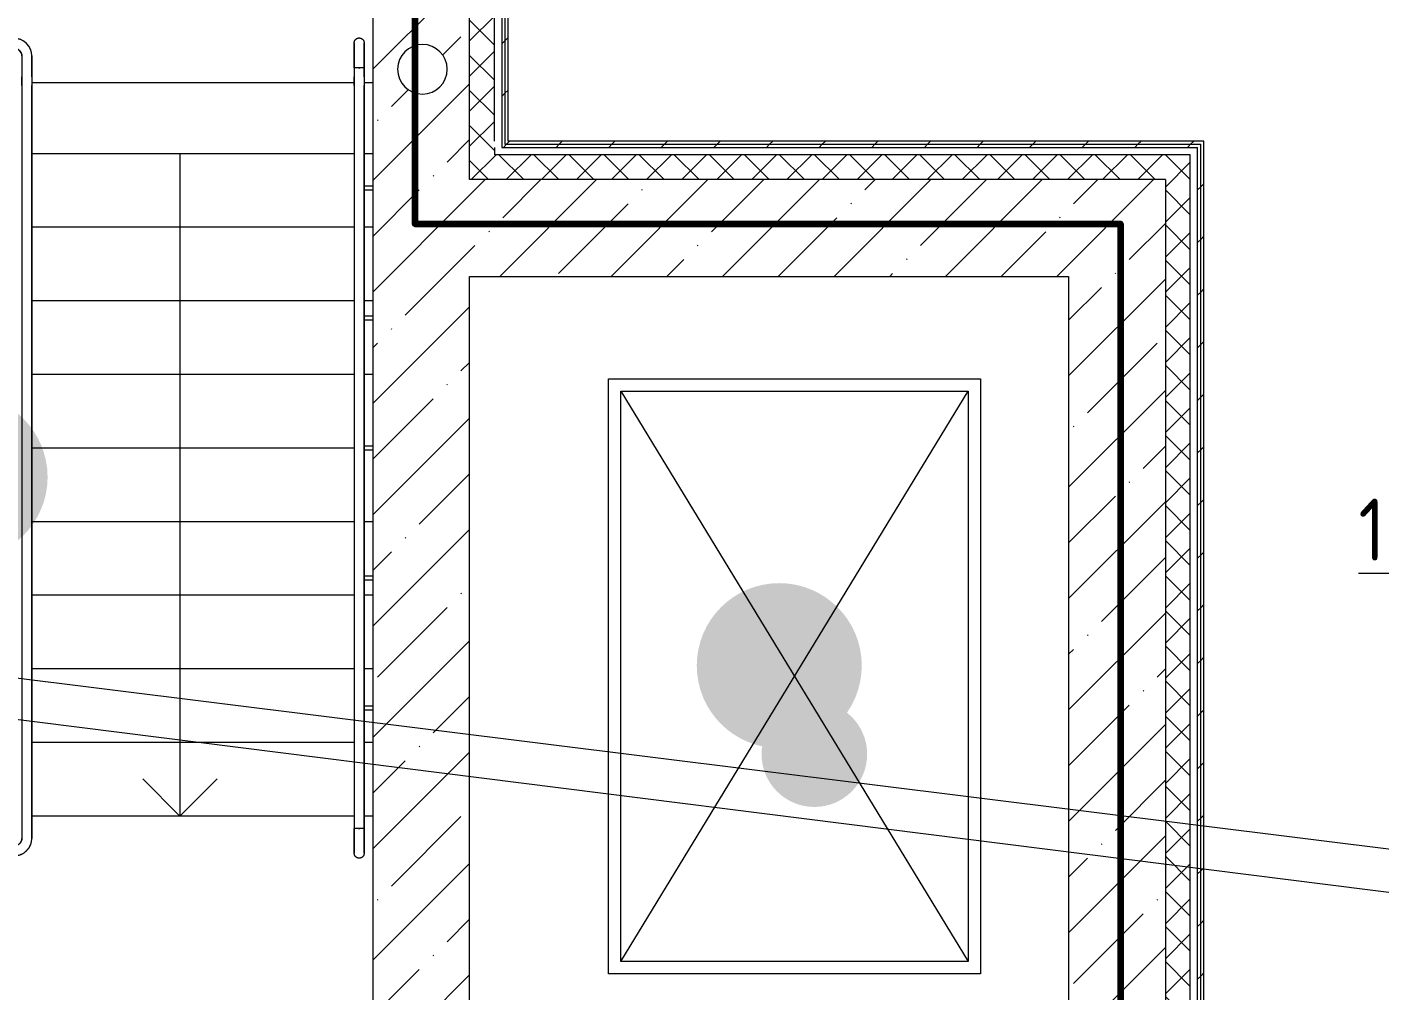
# Model space of a CAD drawing. Header units: millimetres. Extents: x -515342 to 330399, y -224905 to 507333.
# Drawn here: x -323396 to -317942, y 385963 to 389850 of the extents above; entities that cross this region are included whole.
import ezdxf

# ---------------------------------------------------------------- set-up
doc = ezdxf.new("R2010")
doc.units = ezdxf.units.MM
for name, color, linetype, lineweight in [('Лестницы', 7, 'Continuous', 0), ('Линии', 7, 'Continuous', 0), ('Марки помещений', 7, 'Continuous', 0), ('Ограждение', 7, 'Continuous', 0), ('Ответы', 4, 'Continuous', 0), ('Стены внутренние', 7, 'Continuous', 0), ('Стены наружные', 7, 'Continuous', 0), ('Стены несущие', 7, 'Continuous', 0), ('Стены отделка', 7, 'Continuous', 0), ('Стены штриховка', 7, 'Continuous', 0), ('Стрелки вверх', 7, 'Continuous', 0), ('экспертиза ДУ', 1, 'Continuous', 0), ('экспертиза условные обозначения', 1, 'Continuous', 0)]:
    doc.layers.add(name, color=color, linetype=linetype, lineweight=lineweight)
doc.styles.add('GOST Common_1', font='', dxfattribs={"width": 0.9, "height": 250})
doc.styles.get('GOST Common_1').set_extended_font_data('GOST Common')
pattern_1 = [(45, (-374461.9, 375834.5), (-224.5064, 224.5064), []), (45, (-374237.38, 375834.5), (-224.5064, 224.5064), [396.875, -79.375, 3.353, -76.022])]
pattern_2 = [(45, (-374461.89, 375834.49), (-70.71068, 70.71068), []), (135, (-374461.89, 375834.49), (-70.71068, -70.71068), [])]
pattern_3 = [(45, (-374461.89, 375834.49), (-106.066, 106.066), [])]

# ---------------------------------------------------------------- blocks, each defined once
blk = doc.blocks.new('Тип перил - Перила_Внутренний_-9190435-О_АР_П_4__10_050_План 4 этажа')
at = {"layer": 'Ограждение'}
for p, q in [((52385, 13851.2), (52385, 13814.2)), ((52402.7, 13851.2), (52407.3, 13851.2)), ((52425, 13814.2), (52425, 13851.2)), ((52385, 13780.2), (52385, 10835.8)), ((52425, 10835.8), (52425, 13780.2)), ((52385, 10821.2), (52385, 10784.2)), ((52425, 10784.2), (52425, 10821.2)), ((52407.3, 10784.2), (52402.7, 10784.2))]:
    blk.add_line(p, q, dxfattribs=at)
at = {"layer": 'Ограждение', "flags": 128}
for points in [[(52385, 13780.2), (52385, 13782.6), (52385, 13785.1), (52385, 13787.7), (52385, 13790.3), (52385, 13793), (52385, 13795.7), (52385, 13798.4), (52385, 13801.1), (52385, 13803.9), (52385, 13806.7), (52385, 13809.4), (52385, 13812.2), (52385, 13814.2)], [(52425, 13814.2), (52425, 13811.4), (52425, 13808.6), (52425, 13805.8), (52425, 13803.1), (52425, 13800.3), (52425, 13797.6), (52425, 13794.9), (52425, 13792.2), (52425, 13789.6), (52425, 13787), (52425, 13784.4), (52425, 13781.9), (52425, 13780.2)], [(52385, 10835.8), (52385, 10834.8), (52385, 10833.7), (52385, 10832.6), (52385, 10831.5), (52385, 10830.4), (52385, 10829.2), (52385, 10828), (52385, 10826.9), (52385, 10825.7), (52385, 10824.5), (52385, 10823.3), (52385, 10822.1), (52385, 10821.2)], [(52425, 10821.2), (52425, 10822.4), (52425, 10823.6), (52425, 10824.8), (52425, 10826), (52425, 10827.2), (52425, 10828.4), (52425, 10829.5), (52425, 10830.7), (52425, 10831.8), (52425, 10832.9), (52425, 10834), (52425, 10835.1), (52425, 10835.8)]]:
    blk.add_lwpolyline(points, dxfattribs=at)
blk = doc.blocks.new('Тип перил - АР_Ограждение_Ограничение_Дуга D40_расстояние между поручнями 200-140673-О_АР_П_4__10_050_План 4 этажа')
at = {"layer": 'Ограждение'}
for p, q in [((0, 0), (0, 2.3)), ((0, -2.3), (0, 0))]:
    blk.add_line(p, q, dxfattribs=at)
at = {"layer": 'Ограждение', "flags": 128}
for points in [[(0, 20), (4, 20), (8, 20), (12, 20), (15.9, 20), (19.9, 20), (23.8, 20), (27.6, 20), (31.5, 20), (35.2, 20), (38.9, 20), (42.6, 20), (46.2, 20), (49.7, 20), (53.1, 20), (56.5, 20), (59.7, 20), (62.9, 20), (65.9, 20), (68.9, 20), (71.7, 20), (74.5, 20), (77.1, 20), (79.6, 20), (81.9, 20), (84.1, 20), (86.2, 20), (88.2, 20), (90, 20), (91.7, 20), (93.2, 20), (94.6, 20), (95.8, 20), (96.9, 20), (97.8, 20), (98.5, 20), (99.1, 20), (99.6, 20), (99.9, 20), (100, 20), (100, 20)], [(100, 20), (99.9, 20), (99.7, 20), (99.3, 20), (98.7, 20), (98, 20), (97.1, 20), (96.1, 20), (94.9, 20), (93.6, 20), (92.1, 20), (90.5, 20), (88.7, 20), (86.8, 20), (84.7, 20), (82.5, 20), (80.2, 20), (77.8, 20), (75.2, 20), (72.5, 20), (69.7, 20), (66.7, 20), (63.7, 20), (60.6, 20), (57.4, 20), (54, 20), (50.6, 20), (47.1, 20), (43.6, 20), (39.9, 20), (36.2, 20), (32.5, 20), (28.7, 20), (24.8, 20), (20.9, 20), (17, 20), (13, 20), (9.1, 20), (5.1, 20), (1.1, 20), (0, 20)], [(100, 20), (100.8, 20), (101.6, 19.9), (102.4, 19.9), (103.2, 19.7), (104, 19.6), (104.8, 19.4), (105.5, 19.2), (106.3, 19), (107, 18.7), (107.8, 18.4), (108.5, 18.1), (109.2, 17.7), (109.9, 17.4), (110.6, 16.9), (111.3, 16.5), (111.9, 16), (112.6, 15.6), (113.2, 15), (113.8, 14.5), (114.3, 13.9), (114.9, 13.3), (115.4, 12.7), (115.9, 12.1), (116.4, 11.5), (116.8, 10.8), (117.2, 10.1), (117.6, 9.4), (118, 8.7), (118.3, 8), (118.6, 7.2), (118.9, 6.5), (119.2, 5.7), (119.4, 5), (119.6, 4.2), (119.7, 3.4), (119.8, 2.6), (119.9, 1.8), (120, 1), (120, 0.2), (120, 0)], [(0, -20), (4, -20), (8, -20), (12, -20), (15.9, -20), (19.9, -20), (23.8, -20), (27.6, -20), (31.5, -20), (35.2, -20), (38.9, -20), (42.6, -20), (46.2, -20), (49.7, -20), (53.1, -20), (56.5, -20), (59.7, -20), (62.9, -20), (65.9, -20), (68.9, -20), (71.7, -20), (74.5, -20), (77.1, -20), (79.6, -20), (81.9, -20), (84.1, -20), (86.2, -20), (88.2, -20), (90, -20), (91.7, -20), (93.2, -20), (94.6, -20), (95.8, -20), (96.9, -20), (97.8, -20), (98.5, -20), (99.1, -20), (99.6, -20), (99.9, -20), (100, -20), (100, -20)], [(100, -20), (99.9, -20), (99.7, -20), (99.3, -20), (98.7, -20), (98, -20), (97.1, -20), (96.1, -20), (94.9, -20), (93.6, -20), (92.1, -20), (90.5, -20), (88.7, -20), (86.8, -20), (84.7, -20), (82.5, -20), (80.2, -20), (77.8, -20), (75.2, -20), (72.5, -20), (69.7, -20), (66.7, -20), (63.7, -20), (60.6, -20), (57.4, -20), (54, -20), (50.6, -20), (47.1, -20), (43.6, -20), (39.9, -20), (36.2, -20), (32.5, -20), (28.7, -20), (24.8, -20), (20.9, -20), (17, -20), (13, -20), (9.1, -20), (5.1, -20), (1.1, -20), (0, -20)], [(120, 0), (120, -0.8), (119.9, -1.6), (119.9, -2.4), (119.7, -3.2), (119.6, -4), (119.4, -4.8), (119.2, -5.5), (119, -6.3), (118.7, -7), (118.4, -7.8), (118.1, -8.5), (117.7, -9.2), (117.4, -9.9), (116.9, -10.6), (116.5, -11.3), (116, -11.9), (115.6, -12.6), (115, -13.2), (114.5, -13.8), (113.9, -14.3), (113.3, -14.9), (112.7, -15.4), (112.1, -15.9), (111.5, -16.4), (110.8, -16.8), (110.1, -17.2), (109.4, -17.6), (108.7, -18), (108, -18.3), (107.2, -18.6), (106.5, -18.9), (105.7, -19.2), (105, -19.4), (104.2, -19.6), (103.4, -19.7), (102.6, -19.8), (101.8, -19.9), (101, -20), (100.2, -20), (100, -20)]]:
    blk.add_lwpolyline(points, dxfattribs=at)
blk = doc.blocks.new('Тип перил - Перила_Внутренний_-V25-О_АР_П_4__10_050_План 4 этажа')
at = {"layer": 'Ограждение'}
for p, q in [((52425, 13851.2), (52385, 13851.2)), ((52385, 13851.2), (52385, 13814.2)), ((52385, 13814.2), (52385, 13789.9)), ((52425, 13851.2), (52425, 13814.2)), ((52425, 13814.2), (52425, 13789.9)), ((52385, 13789.9), (52385, 10845.6)), ((52425, 13789.9), (52425, 10845.6)), ((52385, 10845.6), (52385, 10821.2)), ((52385, 10821.2), (52385, 10784.2)), ((52425, 10845.6), (52425, 10821.2)), ((52425, 10821.2), (52425, 10784.2)), ((52425, 10784.2), (52385, 10784.2))]:
    blk.add_line(p, q, dxfattribs=at)
blk = doc.blocks.new('Элемент ограждения_Опора Г-образная - АР_Ограждение_Опора_D15 высота60 консоль80-139754-О_АР_П_4__10_050_План 4 этажа')
at = {"layer": 'Ограждение'}
for p, q in [((-7.5, 55), (-7.5, 20)), ((7.5, 20), (7.5, 55))]:
    blk.add_line(p, q, dxfattribs=at)
blk = doc.blocks.new('Тип перил - Перила_Внутренний_-10123028-О_АР_П_4__10_050_План 4 этажа')
at = {"layer": 'Ограждение'}
for p, q in [((50905.5, 13969.2), (50875.4, 13969.2)), ((51015, 13969.2), (50905.5, 13969.2)), ((50875.4, 13946.9), (50875.4, 13951.6)), ((50875.4, 13929.2), (50905.5, 13929.2)), ((50905.5, 13929.2), (51015, 13929.2)), ((51045, 13899.2), (51045, 13814.2)), ((51085, 13814.2), (51085, 13899.2)), ((51045, 13780.2), (51045, 10835.8)), ((51085, 10835.8), (51085, 13780.2)), ((51045, 10821.2), (51045, 10744.2)), ((51085, 10744.2), (51085, 10821.2)), ((51015, 10714.2), (49260, 10714.2)), ((49260, 10674.2), (51015, 10674.2))]:
    blk.add_line(p, q, dxfattribs=at)
at = {"layer": 'Ограждение', "flags": 128}
for points in [[(51085, 13899.2), (51084.9, 13902), (51084.8, 13904.8), (51084.5, 13907.6), (51084.1, 13910.4), (51083.6, 13913.1), (51083, 13915.9), (51082.3, 13918.6), (51081.4, 13921.2), (51080.5, 13923.9), (51079.5, 13926.5), (51078.3, 13929), (51077.1, 13931.5), (51075.7, 13934), (51074.3, 13936.4), (51072.8, 13938.7), (51071.1, 13941), (51069.4, 13943.2), (51067.6, 13945.4), (51065.7, 13947.4), (51063.8, 13949.4), (51061.7, 13951.3), (51059.6, 13953.2), (51057.4, 13954.9), (51055.1, 13956.6), (51052.8, 13958.1), (51050.4, 13959.6), (51048, 13961), (51045.5, 13962.2), (51043, 13963.4), (51040.4, 13964.5), (51037.7, 13965.4), (51035.1, 13966.3), (51032.4, 13967), (51029.6, 13967.7), (51026.9, 13968.2), (51024.1, 13968.6), (51021.3, 13968.9), (51018.6, 13969.1), (51015.8, 13969.2), (51015, 13969.2)], [(51015, 13929.2), (51016.2, 13929.2), (51017.4, 13929.1), (51018.6, 13929), (51019.8, 13928.8), (51021, 13928.6), (51022.1, 13928.4), (51023.3, 13928.1), (51024.4, 13927.7), (51025.6, 13927.3), (51026.7, 13926.9), (51027.8, 13926.4), (51028.9, 13925.8), (51029.9, 13925.3), (51030.9, 13924.6), (51031.9, 13924), (51032.9, 13923.3), (51033.9, 13922.5), (51034.8, 13921.8), (51035.7, 13921), (51036.5, 13920.1), (51037.3, 13919.2), (51038.1, 13918.3), (51038.9, 13917.4), (51039.6, 13916.4), (51040.2, 13915.4), (51040.9, 13914.4), (51041.5, 13913.4), (51042, 13912.3), (51042.5, 13911.2), (51043, 13910.1), (51043.4, 13909), (51043.7, 13907.8), (51044.1, 13906.7), (51044.3, 13905.5), (51044.6, 13904.3), (51044.7, 13903.1), (51044.9, 13901.9), (51045, 13900.7), (51045, 13899.5), (51045, 13899.2)], [(51045, 13780.2), (51045, 13782.6), (51045, 13785.1), (51045, 13787.7), (51045, 13790.3), (51045, 13793), (51045, 13795.7), (51045, 13798.4), (51045, 13801.1), (51045, 13803.9), (51045, 13806.7), (51045, 13809.4), (51045, 13812.2), (51045, 13814.2)], [(51085, 13814.2), (51085, 13811.4), (51085, 13808.6), (51085, 13805.8), (51085, 13803.1), (51085, 13800.3), (51085, 13797.6), (51085, 13794.9), (51085, 13792.2), (51085, 13789.6), (51085, 13787), (51085, 13784.4), (51085, 13781.9), (51085, 13780.2)], [(51045, 10835.8), (51045, 10834.8), (51045, 10833.7), (51045, 10832.6), (51045, 10831.5), (51045, 10830.4), (51045, 10829.2), (51045, 10828), (51045, 10826.9), (51045, 10825.7), (51045, 10824.5), (51045, 10823.3), (51045, 10822.1), (51045, 10821.2)], [(51085, 10821.2), (51085, 10822.4), (51085, 10823.6), (51085, 10824.8), (51085, 10826), (51085, 10827.2), (51085, 10828.4), (51085, 10829.5), (51085, 10830.7), (51085, 10831.8), (51085, 10832.9), (51085, 10834), (51085, 10835.1), (51085, 10835.8)], [(51015, 10674.2), (51017.8, 10674.3), (51020.6, 10674.5), (51023.4, 10674.7), (51026.2, 10675.1), (51028.9, 10675.6), (51031.6, 10676.2), (51034.3, 10677), (51037, 10677.8), (51039.7, 10678.7), (51042.3, 10679.8), (51044.8, 10680.9), (51047.3, 10682.1), (51049.8, 10683.5), (51052.2, 10684.9), (51054.5, 10686.5), (51056.8, 10688.1), (51059, 10689.8), (51061.2, 10691.6), (51063.2, 10693.5), (51065.2, 10695.5), (51067.1, 10697.5), (51069, 10699.6), (51070.7, 10701.8), (51072.3, 10704.1), (51073.9, 10706.4), (51075.4, 10708.8), (51076.7, 10711.2), (51078, 10713.7), (51079.2, 10716.3), (51080.2, 10718.9), (51081.2, 10721.5), (51082.1, 10724.2), (51082.8, 10726.9), (51083.5, 10729.6), (51084, 10732.3), (51084.4, 10735.1), (51084.7, 10737.9), (51084.9, 10740.7), (51085, 10743.5), (51085, 10744.2)], [(51045, 10744.2), (51045, 10743), (51044.9, 10741.8), (51044.8, 10740.6), (51044.6, 10739.5), (51044.4, 10738.3), (51044.1, 10737.1), (51043.8, 10735.9), (51043.5, 10734.8), (51043.1, 10733.7), (51042.6, 10732.6), (51042.1, 10731.5), (51041.6, 10730.4), (51041, 10729.3), (51040.4, 10728.3), (51039.8, 10727.3), (51039.1, 10726.3), (51038.3, 10725.4), (51037.6, 10724.5), (51036.7, 10723.6), (51035.9, 10722.7), (51035, 10721.9), (51034.1, 10721.1), (51033.2, 10720.4), (51032.2, 10719.7), (51031.2, 10719), (51030.2, 10718.4), (51029.1, 10717.8), (51028.1, 10717.2), (51027, 10716.7), (51025.9, 10716.3), (51024.7, 10715.9), (51023.6, 10715.5), (51022.4, 10715.2), (51021.3, 10714.9), (51020.1, 10714.7), (51018.9, 10714.5), (51017.7, 10714.4), (51016.5, 10714.3), (51015.3, 10714.2), (51015, 10714.2)]]:
    blk.add_lwpolyline(points, dxfattribs=at)
blk = doc.blocks.new('Тип перил - Перила_Внутренний_-V98-О_АР_П_4__10_050_План 4 этажа')
at = {"layer": 'Ограждение'}
for p, q in [((50875.4, 13969.2), (50875.4, 13929.2)), ((50875.4, 13969.2), (51015, 13969.2)), ((50875.4, 13929.2), (51015, 13929.2)), ((51045, 13899.2), (51045, 13814.2)), ((51085, 13899.2), (51085, 13814.2)), ((51045, 13814.2), (51045, 13789.9)), ((51085, 13814.2), (51085, 13789.9)), ((51045, 13789.9), (51045, 10845.6)), ((51085, 13789.9), (51085, 10845.6)), ((51045, 10845.6), (51045, 10821.2)), ((51045, 10821.2), (51045, 10744.2)), ((51085, 10845.6), (51085, 10821.2)), ((51085, 10821.2), (51085, 10744.2)), ((51015, 10714.2), (49260, 10714.2)), ((51015, 10674.2), (49260, 10674.2))]:
    blk.add_line(p, q, dxfattribs=at)
for centre, radius, start, end in [((51015, 13899.2), 70, 0, 90), ((51015, 13899.2), 30, 0, 90), ((51015, 10744.2), 30, 270, 0), ((51015, 10744.2), 70, 270, 0)]:
    blk.add_arc(centre, radius, start, end, dxfattribs=at)

msp = doc.modelspace()

# ---------------------------------------------------------------- hatches: boundary and pattern name
at = {"layer": 'Стены внутренние'}
h = msp.add_hatch(dxfattribs=at)
h.set_pattern_fill('FP_1', color=256, style=0, pattern_type=2)
h.set_pattern_definition(pattern_1)
h.paths.add_polyline_path([(-322001.8897, 385619.4886), (-321611.8897, 385619.4886), (-321611.8897, 391239.4886), (-322001.8897, 391239.4886), (-322001.8897, 385930.8574)])
h.paths.add_polyline_path([(-321819.2545, 389581.0078), (-321851.8897, 389592.886), (-321878.4942, 389615.2098), (-321895.859, 389645.2865), (-321901.8897, 389679.4886), (-321895.859, 389713.6906), (-321878.4942, 389743.7673), (-321851.8897, 389766.0911), (-321819.2545, 389777.9693), (-321784.5249, 389777.9693), (-321751.8897, 389766.0911), (-321725.2853, 389743.7673), (-321707.9205, 389713.6906), (-321701.8897, 389679.4886), (-321707.9205, 389645.2865), (-321725.2853, 389615.2098), (-321751.8897, 389592.886), (-321784.5249, 389581.0078)])
h.paths.add_polyline_path([(-321819.2545, 389981.0078), (-321851.8897, 389992.886), (-321878.4942, 390015.2098), (-321895.859, 390045.2865), (-321901.8897, 390079.4886), (-321895.859, 390113.6906), (-321878.4942, 390143.7673), (-321851.8897, 390166.0911), (-321819.2545, 390177.9693), (-321784.5249, 390177.9693), (-321751.8897, 390166.0911), (-321725.2853, 390143.7673), (-321707.9205, 390113.6906), (-321701.8897, 390079.4886), (-321707.9205, 390045.2865), (-321725.2853, 390015.2098), (-321751.8897, 389992.886), (-321784.5249, 389981.0078)])
h.paths.add_polyline_path([(-321819.2545, 390341.0078), (-321851.8897, 390352.886), (-321878.4942, 390375.2098), (-321895.859, 390405.2865), (-321901.8897, 390439.4886), (-321895.859, 390473.6906), (-321878.4942, 390503.7673), (-321851.8897, 390526.0911), (-321819.2545, 390537.9693), (-321784.5249, 390537.9693), (-321751.8897, 390526.0911), (-321725.2853, 390503.7673), (-321707.9205, 390473.6906), (-321701.8897, 390439.4886), (-321707.9205, 390405.2865), (-321725.2853, 390375.2098), (-321751.8897, 390352.886), (-321784.5249, 390341.0078)])
h.paths.add_polyline_path([(-321784.5249, 390721.0078), (-321819.2545, 390721.0078), (-321851.8897, 390732.886), (-321878.4942, 390755.2098), (-321895.859, 390785.2865), (-321901.8897, 390819.4886), (-321895.859, 390853.6906), (-321878.4942, 390883.7673), (-321851.8897, 390906.0911), (-321819.2545, 390917.9693), (-321784.5249, 390917.9693), (-321751.8897, 390906.0911), (-321725.2853, 390883.7673), (-321707.9205, 390853.6906), (-321701.8897, 390819.4886), (-321707.9205, 390785.2865), (-321725.2853, 390755.2098), (-321751.8897, 390732.886)])
h = msp.add_hatch(dxfattribs=at)
h.set_pattern_fill('FP_6', color=256, style=0, pattern_type=2)
h.set_pattern_definition(pattern_3)
h.paths.add_polyline_path([(-321469.3897, 389376.9886), (-321469.3897, 391239.4886), (-321481.8897, 391239.4886), (-321481.8897, 389376.9886)])
h = msp.add_hatch(dxfattribs=at)
h.set_pattern_fill('FP_6', color=256, style=0, pattern_type=2)
h.set_pattern_definition(pattern_3)
h.paths.add_polyline_path([(-321469.3897, 389389.4886), (-321456.8897, 389389.4886), (-321456.8897, 391239.4886), (-321469.3897, 391239.4886), (-321469.3897, 389504.0902)])
h = msp.add_hatch(dxfattribs=at)
h.set_pattern_fill('FP_6', color=256, style=0, pattern_type=2)
h.set_pattern_definition(pattern_3)
h.paths.add_polyline_path([(-319360.47, 389364.4886), (-318664.3897, 389364.4886), (-318664.3897, 389376.9886), (-321481.8897, 389376.9886), (-321481.8897, 389364.4886), (-320382.2669, 389364.4886)])
h = msp.add_hatch(dxfattribs=at)
h.set_pattern_fill('FP_6', color=256, style=0, pattern_type=2)
h.set_pattern_definition(pattern_3)
h.paths.add_polyline_path([(-318651.8897, 389376.9886), (-318651.8897, 389389.4886), (-321469.3897, 389389.4886), (-321469.3897, 389376.9886), (-318664.3897, 389376.9886)])
h = msp.add_hatch(dxfattribs=at)
h.set_pattern_fill('FP_6', color=256, style=0, pattern_type=2)
h.set_pattern_definition(pattern_3)
h.paths.add_polyline_path([(-318676.8897, 385229.4886), (-318664.3897, 385229.4886), (-318664.3897, 389364.4886), (-318676.8897, 389364.4886), (-318676.8897, 385930.8574)])
h = msp.add_hatch(dxfattribs=at)
h.set_pattern_fill('FP_6', color=256, style=0, pattern_type=2)
h.set_pattern_definition(pattern_3)
h.paths.add_polyline_path([(-318664.3897, 385229.4886), (-318651.8897, 385229.4886), (-318651.8897, 389376.9886), (-318664.3897, 389376.9886), (-318664.3897, 385930.8574)])
h = msp.add_hatch(dxfattribs=at)
h.set_pattern_fill('FP_1', color=256, style=0, pattern_type=2)
h.set_pattern_definition(pattern_1)
h.paths.add_polyline_path([(-318849.5716, 388844.4886), (-318806.8897, 388844.4886), (-318806.8897, 389234.4886), (-321611.8897, 389234.4886), (-321611.8897, 388844.4886), (-319196.8897, 388844.4886)])
h = msp.add_hatch(dxfattribs=at)
h.set_pattern_fill('FP_1', color=256, style=0, pattern_type=2)
h.set_pattern_definition(pattern_1)
h.paths.add_polyline_path([(-318849.5716, 384839.4886), (-318806.8897, 384839.4886), (-318806.8897, 388844.4886), (-319196.8897, 388844.4886), (-319196.8897, 384839.4886)])
at = {"layer": 'Стены наружные'}
h = msp.add_hatch(dxfattribs=at)
h.set_pattern_fill('FP_2', color=256, style=0, pattern_type=2)
h.set_pattern_definition(pattern_2)
h.paths.add_polyline_path([(-321511.8897, 389334.4886), (-321511.8897, 391239.4886), (-321611.8897, 391239.4886), (-321611.8897, 389334.4886)])
h = msp.add_hatch(dxfattribs=at)
h.set_pattern_fill('FP_2', color=256, style=0, pattern_type=2)
h.set_pattern_definition(pattern_2)
h.paths.add_polyline_path([(-318806.8897, 389234.4886), (-318806.8897, 389334.4886), (-321611.8897, 389334.4886), (-321611.8897, 389234.4886), (-318849.5716, 389234.4886)])
h = msp.add_hatch(dxfattribs=at)
h.set_pattern_fill('FP_2', color=256, style=0, pattern_type=2)
h.set_pattern_definition(pattern_2)
h.paths.add_polyline_path([(-318806.8897, 385229.4886), (-318706.8897, 385229.4886), (-318706.8897, 389334.4886), (-318806.8897, 389334.4886), (-318806.8897, 385930.8574)])
at = {"layer": 'экспертиза ДУ', "lineweight": 0}
h = msp.add_hatch(color=5, dxfattribs=at)
edge = h.paths.add_edge_path()
edge.add_arc((-323645.4984, 388035.3273), 332.544, 0, 360)
h = msp.add_hatch(color=5, dxfattribs=at)
edge = h.paths.add_edge_path()
edge.add_arc((-320363.4047, 387275.1767), 332.544, 0, 360)
at = {"layer": 'экспертиза условные обозначения', "lineweight": 0}
h = msp.add_hatch(color=4, dxfattribs=at)
edge = h.paths.add_edge_path()
edge.add_arc((-320221.9262, 386918.1361), 212.8282, 0, 360)

# ---------------------------------------------------------------- linework, layer by layer
at = {"layer": 'Лестницы'}
for p, q in [((-323376.8897, 389625.724), (-322076.8897, 389625.724)), ((-322036.8897, 389625.724), (-322001.8897, 389625.724)), ((-322076.8897, 389339.024), (-323376.8897, 389339.024)), ((-322076.8897, 389339.024), (-323376.8897, 389339.024)), ((-322001.8897, 389339.024), (-322036.8897, 389339.024)), ((-322001.8897, 389339.024), (-322036.8897, 389339.024)), ((-322076.8897, 389042.324), (-323376.8897, 389042.324)), ((-322076.8897, 389042.324), (-323376.8897, 389042.324)), ((-322001.8897, 389042.324), (-322036.8897, 389042.324)), ((-322001.8897, 389042.324), (-322036.8897, 389042.324)), ((-322076.8897, 388745.624), (-323376.8897, 388745.624)), ((-322076.8897, 388745.624), (-323376.8897, 388745.624)), ((-322001.8897, 388745.624), (-322036.8897, 388745.624)), ((-322001.8897, 388745.624), (-322036.8897, 388745.624)), ((-322076.8897, 388448.924), (-323376.8897, 388448.924)), ((-322076.8897, 388448.924), (-323376.8897, 388448.924)), ((-322001.8897, 388448.924), (-322036.8897, 388448.924)), ((-322001.8897, 388448.924), (-322036.8897, 388448.924)), ((-322076.8897, 388152.224), (-323376.8897, 388152.224)), ((-322076.8897, 388152.224), (-323376.8897, 388152.224)), ((-322076.8897, 387855.524), (-323376.8897, 387855.524)), ((-322076.8897, 387855.524), (-323376.8897, 387855.524)), ((-322001.8897, 387855.524), (-322036.8897, 387855.524)), ((-322001.8897, 387855.524), (-322036.8897, 387855.524)), ((-322076.8897, 387558.824), (-323376.8897, 387558.824)), ((-322076.8897, 387558.824), (-323376.8897, 387558.824)), ((-322001.8897, 387558.824), (-322036.8897, 387558.824)), ((-322001.8897, 387558.824), (-322036.8897, 387558.824)), ((-322076.8897, 387262.124), (-323376.8897, 387262.124)), ((-322076.8897, 387262.124), (-323376.8897, 387262.124)), ((-322001.8897, 387262.124), (-322036.8897, 387262.124)), ((-322001.8897, 387262.124), (-322036.8897, 387262.124)), ((-322076.8897, 386965.424), (-323376.8897, 386965.424)), ((-322076.8897, 386965.424), (-323376.8897, 386965.424)), ((-322001.8897, 386965.424), (-322036.8897, 386965.424)), ((-322001.8897, 386965.424), (-322036.8897, 386965.424)), ((-322076.353, 386668.724), (-323377.4264, 386668.724)), ((-322076.353, 386668.724), (-323377.4264, 386668.724)), ((-322001.8897, 386668.724), (-322037.4264, 386668.724)), ((-322001.8897, 386668.724), (-322037.4264, 386668.724))]:
    msp.add_line(p, q, dxfattribs=at)
at = {"layer": 'Линии'}
for p, q in [((-321051.8897, 388431.9886), (-319551.8897, 388431.9886)), ((-321051.8897, 386031.9886), (-321051.8897, 388431.9886)), ((-319551.8897, 388431.9886), (-319551.8897, 386031.9886)), ((-321001.8897, 388381.9886), (-319601.8897, 388381.9886)), ((-321001.8897, 386081.9886), (-321001.8897, 388381.9886)), ((-321001.8897, 388381.9886), (-319601.8897, 386081.9886)), ((-321001.8897, 386081.9886), (-319601.8897, 388381.9886)), ((-319601.8897, 388381.9886), (-319601.8897, 386081.9886)), ((-319601.8897, 386081.9886), (-321001.8897, 386081.9886)), ((-319551.8897, 386031.9886), (-321051.8897, 386031.9886))]:
    msp.add_line(p, q, dxfattribs=at)
at = {"layer": 'Ответы', "lineweight": 90}
msp.add_lwpolyline([(-321832.8181, 393012.5899), (-321832.8181, 389056.6897), (-318987.8507, 389056.6897), (-318987.8507, 385041.0379), (-318163.1312, 385041.0379), (-318163.1312, 377290.5252)], dxfattribs=at)
at = {"layer": 'Стены несущие'}
for p, q in [((-322001.8897, 391239.4886), (-322001.8897, 385229.4886)), ((-321611.8897, 389234.4886), (-321611.8897, 391239.4886)), ((-318806.8897, 389234.4886), (-321611.8897, 389234.4886)), ((-318806.8897, 389234.4886), (-318806.8897, 385229.4886)), ((-321611.8897, 385619.4886), (-321611.8897, 388844.4886)), ((-321611.8897, 388844.4886), (-319196.8897, 388844.4886)), ((-319196.8897, 388844.4886), (-319196.8897, 385619.4886))]:
    msp.add_line(p, q, dxfattribs=at)
for start, end in [(0, 180), (180, 0)]:
    msp.add_arc((-321801.8897, 389679.4886), 100, start, end, dxfattribs=at)
at = {"layer": 'Стены отделка'}
for p, q in [((-321511.8897, 389389.4886), (-321511.8897, 391239.4886)), ((-321456.8897, 389389.4886), (-321456.8897, 391239.4886)), ((-318651.8897, 389389.4886), (-321456.8897, 389389.4886)), ((-318651.8897, 385229.4886), (-318651.8897, 389389.4886))]:
    msp.add_line(p, q, dxfattribs=at)
at = {"layer": 'Стены штриховка'}
for p, q in [((-321481.8897, 391239.4886), (-321481.8897, 389364.4886)), ((-321469.3897, 391239.4886), (-321469.3897, 389376.9886)), ((-321511.8897, 389364.4886), (-321511.8897, 389334.4886)), ((-321481.8897, 389364.4886), (-318676.8897, 389364.4886)), ((-321469.3897, 389376.9886), (-318664.3897, 389376.9886)), ((-318676.8897, 385229.4886), (-318676.8897, 389364.4886)), ((-318664.3897, 385229.4886), (-318664.3897, 389376.9886)), ((-318706.8897, 389334.4886), (-321511.8897, 389334.4886)), ((-318706.8897, 385229.4886), (-318706.8897, 389334.4886))]:
    msp.add_line(p, q, dxfattribs=at)
at = {"layer": 'Стрелки вверх'}
for p, q in [((-322779.3897, 389339.024), (-322779.3897, 389042.324)), ((-322779.3897, 389042.324), (-322779.3897, 388745.624)), ((-322779.3897, 388745.624), (-322779.3897, 388448.924)), ((-322779.3897, 388448.924), (-322779.3897, 388152.224)), ((-322779.3897, 388152.224), (-322779.3897, 387855.524)), ((-322779.3897, 387855.524), (-322779.3897, 387558.824)), ((-322779.3897, 387558.824), (-322779.3897, 387262.124)), ((-322779.3897, 387262.124), (-322779.3897, 386965.424)), ((-322779.3897, 386965.424), (-322779.3897, 386668.724)), ((-322779.3897, 386668.724), (-322929.3897, 386818.724)), ((-322779.3897, 386668.724), (-322629.3897, 386818.724))]:
    msp.add_line(p, q, dxfattribs=at)
at = {"layer": 'экспертиза ДУ'}
msp.add_lwpolyline([(-295273.0567, 383505.3273), (-433576.4427, 400949.3698), (-294399.231, 383607.395)], dxfattribs=at)

# ---------------------------------------------------------------- block references
at = {"layer": 'Ограждение'}
for name in ['Тип перил - Перила_Внутренний_-10123028-О_АР_П_4__10_050_План 4 этажа', 'Тип перил - Перила_Внутренний_-V98-О_АР_П_4__10_050_План 4 этажа', 'Тип перил - Перила_Внутренний_-9190435-О_АР_П_4__10_050_План 4 этажа', 'Тип перил - Перила_Внутренний_-V25-О_АР_П_4__10_050_План 4 этажа']:
    msp.add_blockref(name, (-374461.8897, 375834.4886), dxfattribs=at)
for name, p, rotation in [('Тип перил - АР_Ограждение_Ограничение_Дуга D40_расстояние между поручнями 200-140673-О_АР_П_4__10_050_План 4 этажа', (-322056.8897, 389685.724), 90), ('Элемент ограждения_Опора Г-образная - АР_Ограждение_Опора_D15 высота60 консоль80-139754-О_АР_П_4__10_050_План 4 этажа', (-322056.8897, 389200.4619), 270), ('Элемент ограждения_Опора Г-образная - АР_Ограждение_Опора_D15 высота60 консоль80-139754-О_АР_П_4__10_050_План 4 этажа', (-322056.8897, 388676.343), 270), ('Элемент ограждения_Опора Г-образная - АР_Ограждение_Опора_D15 высота60 консоль80-139754-О_АР_П_4__10_050_План 4 этажа', (-322056.8897, 388152.224), 270), ('Элемент ограждения_Опора Г-образная - АР_Ограждение_Опора_D15 высота60 консоль80-139754-О_АР_П_4__10_050_План 4 этажа', (-322056.8897, 387628.105), 270), ('Элемент ограждения_Опора Г-образная - АР_Ограждение_Опора_D15 высота60 консоль80-139754-О_АР_П_4__10_050_План 4 этажа', (-322056.8897, 387103.9861), 270), ('Тип перил - АР_Ограждение_Ограничение_Дуга D40_расстояние между поручнями 200-140673-О_АР_П_4__10_050_План 4 этажа', (-322056.8897, 386618.724), 270)]:
    msp.add_blockref(name, p, dxfattribs=dict(at, rotation=rotation))

# ---------------------------------------------------------------- texts
at = {"layer": 'Марки помещений', "insert": (-318028.2481, 387948.266), "char_height": 250, "width": 909.113625, "attachment_point": 1, "style": 'GOST Common_1'}
msp.add_mtext('\\L18,08 ', dxfattribs=at)

doc.saveas('drawing.dxf')
